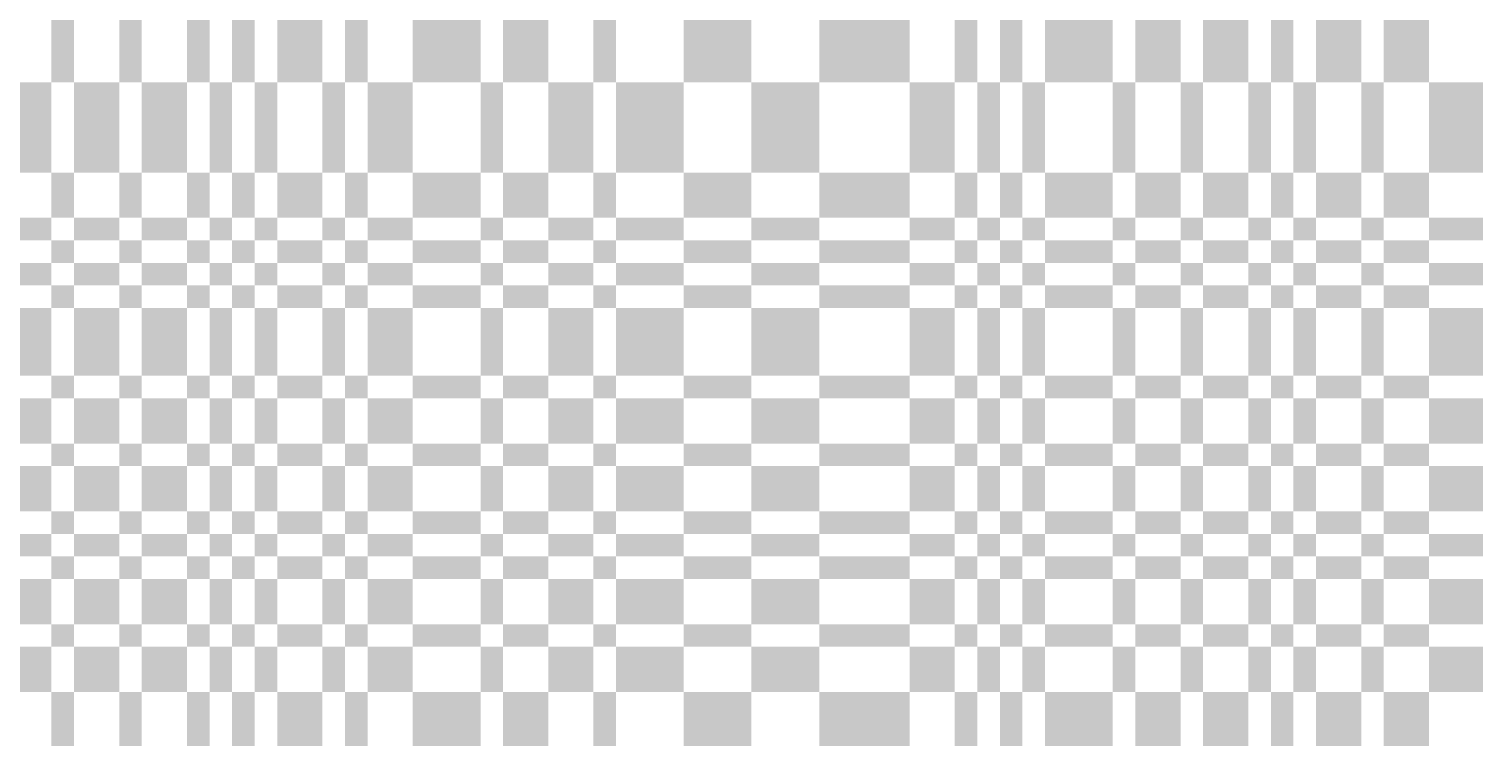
# Model space of a CAD drawing. Extents: x 0 to 10, y 0 to 10.
# Drawn here: x 6.22 to 7.5, y 2.5 to 3.127 of the extents above; entities that cross this region are included whole.
import ezdxf

# ---------------------------------------------------------------- set-up
doc = ezdxf.new("R2010")
doc.units = 0
doc.header["$MEASUREMENT"] = 0
doc.layers.add('CHROME', color=7, linetype='Continuous')

msp = doc.modelspace()

# ---------------------------------------------------------------- linework, layer by layer
at = {"layer": 'CHROME'}
for points in [[(6.24, 3.08), (6.26, 3.08), (6.24, 3.14), (6.26, 3.14)], [(6.3, 3.08), (6.32, 3.08), (6.3, 3.14), (6.32, 3.14)], [(6.36, 3.08), (6.38, 3.08), (6.36, 3.14), (6.38, 3.14)], [(6.4, 3.08), (6.42, 3.08), (6.4, 3.14), (6.42, 3.14)], [(6.44, 3.08), (6.48, 3.08), (6.44, 3.14), (6.48, 3.14)], [(6.5, 3.08), (6.52, 3.08), (6.5, 3.14), (6.52, 3.14)], [(6.56, 3.08), (6.62, 3.08), (6.56, 3.14), (6.62, 3.14)], [(6.64, 3.08), (6.68, 3.08), (6.64, 3.14), (6.68, 3.14)], [(6.72, 3.08), (6.74, 3.08), (6.72, 3.14), (6.74, 3.14)], [(6.8, 3.08), (6.86, 3.08), (6.8, 3.14), (6.86, 3.14)], [(6.92, 3.08), (7, 3.08), (6.92, 3.14), (7, 3.14)], [(7.04, 3.08), (7.06, 3.08), (7.04, 3.14), (7.06, 3.14)], [(7.08, 3.08), (7.1, 3.08), (7.08, 3.14), (7.1, 3.14)], [(7.12, 3.08), (7.18, 3.08), (7.12, 3.14), (7.18, 3.14)], [(7.2, 3.08), (7.24, 3.08), (7.2, 3.14), (7.24, 3.14)], [(7.26, 3.08), (7.3, 3.08), (7.26, 3.14), (7.3, 3.14)], [(7.32, 3.08), (7.34, 3.08), (7.32, 3.14), (7.34, 3.14)], [(7.36, 3.08), (7.4, 3.08), (7.36, 3.14), (7.4, 3.14)], [(7.42, 3.08), (7.46, 3.08), (7.42, 3.14), (7.46, 3.14)], [(6.2, 3), (6.24, 3), (6.2, 3.08), (6.24, 3.08)], [(6.26, 3), (6.3, 3), (6.26, 3.08), (6.3, 3.08)], [(6.32, 3), (6.36, 3), (6.32, 3.08), (6.36, 3.08)], [(6.38, 3), (6.4, 3), (6.38, 3.08), (6.4, 3.08)], [(6.42, 3), (6.44, 3), (6.42, 3.08), (6.44, 3.08)], [(6.48, 3), (6.5, 3), (6.48, 3.08), (6.5, 3.08)], [(6.52, 3), (6.56, 3), (6.52, 3.08), (6.56, 3.08)], [(6.62, 3), (6.64, 3), (6.62, 3.08), (6.64, 3.08)], [(6.68, 3), (6.72, 3), (6.68, 3.08), (6.72, 3.08)], [(6.74, 3), (6.8, 3), (6.74, 3.08), (6.8, 3.08)], [(6.86, 3), (6.92, 3), (6.86, 3.08), (6.92, 3.08)], [(7, 3), (7.04, 3), (7, 3.08), (7.04, 3.08)], [(7.06, 3), (7.08, 3), (7.06, 3.08), (7.08, 3.08)], [(7.1, 3), (7.12, 3), (7.1, 3.08), (7.12, 3.08)], [(7.18, 3), (7.2, 3), (7.18, 3.08), (7.2, 3.08)], [(7.24, 3), (7.26, 3), (7.24, 3.08), (7.26, 3.08)], [(7.3, 3), (7.32, 3), (7.3, 3.08), (7.32, 3.08)], [(7.34, 3), (7.36, 3), (7.34, 3.08), (7.36, 3.08)], [(7.4, 3), (7.42, 3), (7.4, 3.08), (7.42, 3.08)], [(7.46, 3), (7.54, 3), (7.46, 3.08), (7.54, 3.08)], [(6.24, 2.96), (6.26, 2.96), (6.24, 3), (6.26, 3)], [(6.3, 2.96), (6.32, 2.96), (6.3, 3), (6.32, 3)], [(6.36, 2.96), (6.38, 2.96), (6.36, 3), (6.38, 3)], [(6.4, 2.96), (6.42, 2.96), (6.4, 3), (6.42, 3)], [(6.44, 2.96), (6.48, 2.96), (6.44, 3), (6.48, 3)], [(6.5, 2.96), (6.52, 2.96), (6.5, 3), (6.52, 3)], [(6.56, 2.96), (6.62, 2.96), (6.56, 3), (6.62, 3)], [(6.64, 2.96), (6.68, 2.96), (6.64, 3), (6.68, 3)], [(6.72, 2.96), (6.74, 2.96), (6.72, 3), (6.74, 3)], [(6.8, 2.96), (6.86, 2.96), (6.8, 3), (6.86, 3)], [(6.92, 2.96), (7, 2.96), (6.92, 3), (7, 3)], [(7.04, 2.96), (7.06, 2.96), (7.04, 3), (7.06, 3)], [(7.08, 2.96), (7.1, 2.96), (7.08, 3), (7.1, 3)], [(7.12, 2.96), (7.18, 2.96), (7.12, 3), (7.18, 3)], [(7.2, 2.96), (7.24, 2.96), (7.2, 3), (7.24, 3)], [(7.26, 2.96), (7.3, 2.96), (7.26, 3), (7.3, 3)], [(7.32, 2.96), (7.34, 2.96), (7.32, 3), (7.34, 3)], [(7.36, 2.96), (7.4, 2.96), (7.36, 3), (7.4, 3)], [(7.42, 2.96), (7.46, 2.96), (7.42, 3), (7.46, 3)], [(6.2, 2.94), (6.24, 2.94), (6.2, 2.96), (6.24, 2.96)], [(6.26, 2.94), (6.3, 2.94), (6.26, 2.96), (6.3, 2.96)], [(6.32, 2.94), (6.36, 2.94), (6.32, 2.96), (6.36, 2.96)], [(6.38, 2.94), (6.4, 2.94), (6.38, 2.96), (6.4, 2.96)], [(6.42, 2.94), (6.44, 2.94), (6.42, 2.96), (6.44, 2.96)], [(6.48, 2.94), (6.5, 2.94), (6.48, 2.96), (6.5, 2.96)], [(6.52, 2.94), (6.56, 2.94), (6.52, 2.96), (6.56, 2.96)], [(6.62, 2.94), (6.64, 2.94), (6.62, 2.96), (6.64, 2.96)], [(6.68, 2.94), (6.72, 2.94), (6.68, 2.96), (6.72, 2.96)], [(6.74, 2.94), (6.8, 2.94), (6.74, 2.96), (6.8, 2.96)], [(6.86, 2.94), (6.92, 2.94), (6.86, 2.96), (6.92, 2.96)], [(7, 2.94), (7.04, 2.94), (7, 2.96), (7.04, 2.96)], [(7.06, 2.94), (7.08, 2.94), (7.06, 2.96), (7.08, 2.96)], [(7.1, 2.94), (7.12, 2.94), (7.1, 2.96), (7.12, 2.96)], [(7.18, 2.94), (7.2, 2.94), (7.18, 2.96), (7.2, 2.96)], [(7.24, 2.94), (7.26, 2.94), (7.24, 2.96), (7.26, 2.96)], [(7.3, 2.94), (7.32, 2.94), (7.3, 2.96), (7.32, 2.96)], [(7.34, 2.94), (7.36, 2.94), (7.34, 2.96), (7.36, 2.96)], [(7.4, 2.94), (7.42, 2.94), (7.4, 2.96), (7.42, 2.96)], [(7.46, 2.94), (7.54, 2.94), (7.46, 2.96), (7.54, 2.96)], [(6.24, 2.92), (6.26, 2.92), (6.24, 2.94), (6.26, 2.94)], [(6.3, 2.92), (6.32, 2.92), (6.3, 2.94), (6.32, 2.94)], [(6.36, 2.92), (6.38, 2.92), (6.36, 2.94), (6.38, 2.94)], [(6.4, 2.92), (6.42, 2.92), (6.4, 2.94), (6.42, 2.94)], [(6.44, 2.92), (6.48, 2.92), (6.44, 2.94), (6.48, 2.94)], [(6.5, 2.92), (6.52, 2.92), (6.5, 2.94), (6.52, 2.94)], [(6.56, 2.92), (6.62, 2.92), (6.56, 2.94), (6.62, 2.94)], [(6.64, 2.92), (6.68, 2.92), (6.64, 2.94), (6.68, 2.94)], [(6.72, 2.92), (6.74, 2.92), (6.72, 2.94), (6.74, 2.94)], [(6.8, 2.92), (6.86, 2.92), (6.8, 2.94), (6.86, 2.94)], [(6.92, 2.92), (7, 2.92), (6.92, 2.94), (7, 2.94)], [(7.04, 2.92), (7.06, 2.92), (7.04, 2.94), (7.06, 2.94)], [(7.08, 2.92), (7.1, 2.92), (7.08, 2.94), (7.1, 2.94)], [(7.12, 2.92), (7.18, 2.92), (7.12, 2.94), (7.18, 2.94)], [(7.2, 2.92), (7.24, 2.92), (7.2, 2.94), (7.24, 2.94)], [(7.26, 2.92), (7.3, 2.92), (7.26, 2.94), (7.3, 2.94)], [(7.32, 2.92), (7.34, 2.92), (7.32, 2.94), (7.34, 2.94)], [(7.36, 2.92), (7.4, 2.92), (7.36, 2.94), (7.4, 2.94)], [(7.42, 2.92), (7.46, 2.92), (7.42, 2.94), (7.46, 2.94)], [(6.2, 2.9), (6.24, 2.9), (6.2, 2.92), (6.24, 2.92)], [(6.26, 2.9), (6.3, 2.9), (6.26, 2.92), (6.3, 2.92)], [(6.32, 2.9), (6.36, 2.9), (6.32, 2.92), (6.36, 2.92)], [(6.38, 2.9), (6.4, 2.9), (6.38, 2.92), (6.4, 2.92)], [(6.42, 2.9), (6.44, 2.9), (6.42, 2.92), (6.44, 2.92)], [(6.48, 2.9), (6.5, 2.9), (6.48, 2.92), (6.5, 2.92)], [(6.52, 2.9), (6.56, 2.9), (6.52, 2.92), (6.56, 2.92)], [(6.62, 2.9), (6.64, 2.9), (6.62, 2.92), (6.64, 2.92)], [(6.68, 2.9), (6.72, 2.9), (6.68, 2.92), (6.72, 2.92)], [(6.74, 2.9), (6.8, 2.9), (6.74, 2.92), (6.8, 2.92)], [(6.86, 2.9), (6.92, 2.9), (6.86, 2.92), (6.92, 2.92)], [(7, 2.9), (7.04, 2.9), (7, 2.92), (7.04, 2.92)], [(7.06, 2.9), (7.08, 2.9), (7.06, 2.92), (7.08, 2.92)], [(7.1, 2.9), (7.12, 2.9), (7.1, 2.92), (7.12, 2.92)], [(7.18, 2.9), (7.2, 2.9), (7.18, 2.92), (7.2, 2.92)], [(7.24, 2.9), (7.26, 2.9), (7.24, 2.92), (7.26, 2.92)], [(7.3, 2.9), (7.32, 2.9), (7.3, 2.92), (7.32, 2.92)], [(7.34, 2.9), (7.36, 2.9), (7.34, 2.92), (7.36, 2.92)], [(7.4, 2.9), (7.42, 2.9), (7.4, 2.92), (7.42, 2.92)], [(7.46, 2.9), (7.54, 2.9), (7.46, 2.92), (7.54, 2.92)], [(6.24, 2.88), (6.26, 2.88), (6.24, 2.9), (6.26, 2.9)], [(6.3, 2.88), (6.32, 2.88), (6.3, 2.9), (6.32, 2.9)], [(6.36, 2.88), (6.38, 2.88), (6.36, 2.9), (6.38, 2.9)], [(6.4, 2.88), (6.42, 2.88), (6.4, 2.9), (6.42, 2.9)], [(6.44, 2.88), (6.48, 2.88), (6.44, 2.9), (6.48, 2.9)], [(6.5, 2.88), (6.52, 2.88), (6.5, 2.9), (6.52, 2.9)], [(6.56, 2.88), (6.62, 2.88), (6.56, 2.9), (6.62, 2.9)], [(6.64, 2.88), (6.68, 2.88), (6.64, 2.9), (6.68, 2.9)], [(6.72, 2.88), (6.74, 2.88), (6.72, 2.9), (6.74, 2.9)], [(6.8, 2.88), (6.86, 2.88), (6.8, 2.9), (6.86, 2.9)], [(6.92, 2.88), (7, 2.88), (6.92, 2.9), (7, 2.9)], [(7.04, 2.88), (7.06, 2.88), (7.04, 2.9), (7.06, 2.9)], [(7.08, 2.88), (7.1, 2.88), (7.08, 2.9), (7.1, 2.9)], [(7.12, 2.88), (7.18, 2.88), (7.12, 2.9), (7.18, 2.9)], [(7.2, 2.88), (7.24, 2.88), (7.2, 2.9), (7.24, 2.9)], [(7.26, 2.88), (7.3, 2.88), (7.26, 2.9), (7.3, 2.9)], [(7.32, 2.88), (7.34, 2.88), (7.32, 2.9), (7.34, 2.9)], [(7.36, 2.88), (7.4, 2.88), (7.36, 2.9), (7.4, 2.9)], [(7.42, 2.88), (7.46, 2.88), (7.42, 2.9), (7.46, 2.9)], [(6.2, 2.82), (6.24, 2.82), (6.2, 2.88), (6.24, 2.88)], [(6.26, 2.82), (6.3, 2.82), (6.26, 2.88), (6.3, 2.88)], [(6.32, 2.82), (6.36, 2.82), (6.32, 2.88), (6.36, 2.88)], [(6.38, 2.82), (6.4, 2.82), (6.38, 2.88), (6.4, 2.88)], [(6.42, 2.82), (6.44, 2.82), (6.42, 2.88), (6.44, 2.88)], [(6.48, 2.82), (6.5, 2.82), (6.48, 2.88), (6.5, 2.88)], [(6.52, 2.82), (6.56, 2.82), (6.52, 2.88), (6.56, 2.88)], [(6.62, 2.82), (6.64, 2.82), (6.62, 2.88), (6.64, 2.88)], [(6.68, 2.82), (6.72, 2.82), (6.68, 2.88), (6.72, 2.88)], [(6.74, 2.82), (6.8, 2.82), (6.74, 2.88), (6.8, 2.88)], [(6.86, 2.82), (6.92, 2.82), (6.86, 2.88), (6.92, 2.88)], [(7, 2.82), (7.04, 2.82), (7, 2.88), (7.04, 2.88)], [(7.06, 2.82), (7.08, 2.82), (7.06, 2.88), (7.08, 2.88)], [(7.1, 2.82), (7.12, 2.82), (7.1, 2.88), (7.12, 2.88)], [(7.18, 2.82), (7.2, 2.82), (7.18, 2.88), (7.2, 2.88)], [(7.24, 2.82), (7.26, 2.82), (7.24, 2.88), (7.26, 2.88)], [(7.3, 2.82), (7.32, 2.82), (7.3, 2.88), (7.32, 2.88)], [(7.34, 2.82), (7.36, 2.82), (7.34, 2.88), (7.36, 2.88)], [(7.4, 2.82), (7.42, 2.82), (7.4, 2.88), (7.42, 2.88)], [(7.46, 2.82), (7.54, 2.82), (7.46, 2.88), (7.54, 2.88)], [(6.24, 2.8), (6.26, 2.8), (6.24, 2.82), (6.26, 2.82)], [(6.3, 2.8), (6.32, 2.8), (6.3, 2.82), (6.32, 2.82)], [(6.36, 2.8), (6.38, 2.8), (6.36, 2.82), (6.38, 2.82)], [(6.4, 2.8), (6.42, 2.8), (6.4, 2.82), (6.42, 2.82)], [(6.44, 2.8), (6.48, 2.8), (6.44, 2.82), (6.48, 2.82)], [(6.5, 2.8), (6.52, 2.8), (6.5, 2.82), (6.52, 2.82)], [(6.56, 2.8), (6.62, 2.8), (6.56, 2.82), (6.62, 2.82)], [(6.64, 2.8), (6.68, 2.8), (6.64, 2.82), (6.68, 2.82)], [(6.72, 2.8), (6.74, 2.8), (6.72, 2.82), (6.74, 2.82)], [(6.8, 2.8), (6.86, 2.8), (6.8, 2.82), (6.86, 2.82)], [(6.92, 2.8), (7, 2.8), (6.92, 2.82), (7, 2.82)], [(7.04, 2.8), (7.06, 2.8), (7.04, 2.82), (7.06, 2.82)], [(7.08, 2.8), (7.1, 2.8), (7.08, 2.82), (7.1, 2.82)], [(7.12, 2.8), (7.18, 2.8), (7.12, 2.82), (7.18, 2.82)], [(7.2, 2.8), (7.24, 2.8), (7.2, 2.82), (7.24, 2.82)], [(7.26, 2.8), (7.3, 2.8), (7.26, 2.82), (7.3, 2.82)], [(7.32, 2.8), (7.34, 2.8), (7.32, 2.82), (7.34, 2.82)], [(7.36, 2.8), (7.4, 2.8), (7.36, 2.82), (7.4, 2.82)], [(7.42, 2.8), (7.46, 2.8), (7.42, 2.82), (7.46, 2.82)], [(6.2, 2.76), (6.24, 2.76), (6.2, 2.8), (6.24, 2.8)], [(6.26, 2.76), (6.3, 2.76), (6.26, 2.8), (6.3, 2.8)], [(6.32, 2.76), (6.36, 2.76), (6.32, 2.8), (6.36, 2.8)], [(6.38, 2.76), (6.4, 2.76), (6.38, 2.8), (6.4, 2.8)], [(6.42, 2.76), (6.44, 2.76), (6.42, 2.8), (6.44, 2.8)], [(6.48, 2.76), (6.5, 2.76), (6.48, 2.8), (6.5, 2.8)], [(6.52, 2.76), (6.56, 2.76), (6.52, 2.8), (6.56, 2.8)], [(6.62, 2.76), (6.64, 2.76), (6.62, 2.8), (6.64, 2.8)], [(6.68, 2.76), (6.72, 2.76), (6.68, 2.8), (6.72, 2.8)], [(6.74, 2.76), (6.8, 2.76), (6.74, 2.8), (6.8, 2.8)], [(6.86, 2.76), (6.92, 2.76), (6.86, 2.8), (6.92, 2.8)], [(7, 2.76), (7.04, 2.76), (7, 2.8), (7.04, 2.8)], [(7.06, 2.76), (7.08, 2.76), (7.06, 2.8), (7.08, 2.8)], [(7.1, 2.76), (7.12, 2.76), (7.1, 2.8), (7.12, 2.8)], [(7.18, 2.76), (7.2, 2.76), (7.18, 2.8), (7.2, 2.8)], [(7.24, 2.76), (7.26, 2.76), (7.24, 2.8), (7.26, 2.8)], [(7.3, 2.76), (7.32, 2.76), (7.3, 2.8), (7.32, 2.8)], [(7.34, 2.76), (7.36, 2.76), (7.34, 2.8), (7.36, 2.8)], [(7.4, 2.76), (7.42, 2.76), (7.4, 2.8), (7.42, 2.8)], [(7.46, 2.76), (7.54, 2.76), (7.46, 2.8), (7.54, 2.8)], [(6.24, 2.74), (6.26, 2.74), (6.24, 2.76), (6.26, 2.76)], [(6.3, 2.74), (6.32, 2.74), (6.3, 2.76), (6.32, 2.76)], [(6.36, 2.74), (6.38, 2.74), (6.36, 2.76), (6.38, 2.76)], [(6.4, 2.74), (6.42, 2.74), (6.4, 2.76), (6.42, 2.76)], [(6.44, 2.74), (6.48, 2.74), (6.44, 2.76), (6.48, 2.76)], [(6.5, 2.74), (6.52, 2.74), (6.5, 2.76), (6.52, 2.76)], [(6.56, 2.74), (6.62, 2.74), (6.56, 2.76), (6.62, 2.76)], [(6.64, 2.74), (6.68, 2.74), (6.64, 2.76), (6.68, 2.76)], [(6.72, 2.74), (6.74, 2.74), (6.72, 2.76), (6.74, 2.76)], [(6.8, 2.74), (6.86, 2.74), (6.8, 2.76), (6.86, 2.76)], [(6.92, 2.74), (7, 2.74), (6.92, 2.76), (7, 2.76)], [(7.04, 2.74), (7.06, 2.74), (7.04, 2.76), (7.06, 2.76)], [(7.08, 2.74), (7.1, 2.74), (7.08, 2.76), (7.1, 2.76)], [(7.12, 2.74), (7.18, 2.74), (7.12, 2.76), (7.18, 2.76)], [(7.2, 2.74), (7.24, 2.74), (7.2, 2.76), (7.24, 2.76)], [(7.26, 2.74), (7.3, 2.74), (7.26, 2.76), (7.3, 2.76)], [(7.32, 2.74), (7.34, 2.74), (7.32, 2.76), (7.34, 2.76)], [(7.36, 2.74), (7.4, 2.74), (7.36, 2.76), (7.4, 2.76)], [(7.42, 2.74), (7.46, 2.74), (7.42, 2.76), (7.46, 2.76)], [(6.2, 2.7), (6.24, 2.7), (6.2, 2.74), (6.24, 2.74)], [(6.26, 2.7), (6.3, 2.7), (6.26, 2.74), (6.3, 2.74)], [(6.32, 2.7), (6.36, 2.7), (6.32, 2.74), (6.36, 2.74)], [(6.38, 2.7), (6.4, 2.7), (6.38, 2.74), (6.4, 2.74)], [(6.42, 2.7), (6.44, 2.7), (6.42, 2.74), (6.44, 2.74)], [(6.48, 2.7), (6.5, 2.7), (6.48, 2.74), (6.5, 2.74)], [(6.52, 2.7), (6.56, 2.7), (6.52, 2.74), (6.56, 2.74)], [(6.62, 2.7), (6.64, 2.7), (6.62, 2.74), (6.64, 2.74)], [(6.68, 2.7), (6.72, 2.7), (6.68, 2.74), (6.72, 2.74)], [(6.74, 2.7), (6.8, 2.7), (6.74, 2.74), (6.8, 2.74)], [(6.86, 2.7), (6.92, 2.7), (6.86, 2.74), (6.92, 2.74)], [(7, 2.7), (7.04, 2.7), (7, 2.74), (7.04, 2.74)], [(7.06, 2.7), (7.08, 2.7), (7.06, 2.74), (7.08, 2.74)], [(7.1, 2.7), (7.12, 2.7), (7.1, 2.74), (7.12, 2.74)], [(7.18, 2.7), (7.2, 2.7), (7.18, 2.74), (7.2, 2.74)], [(7.24, 2.7), (7.26, 2.7), (7.24, 2.74), (7.26, 2.74)], [(7.3, 2.7), (7.32, 2.7), (7.3, 2.74), (7.32, 2.74)], [(7.34, 2.7), (7.36, 2.7), (7.34, 2.74), (7.36, 2.74)], [(7.4, 2.7), (7.42, 2.7), (7.4, 2.74), (7.42, 2.74)], [(7.46, 2.7), (7.54, 2.7), (7.46, 2.74), (7.54, 2.74)], [(6.24, 2.68), (6.26, 2.68), (6.24, 2.7), (6.26, 2.7)], [(6.3, 2.68), (6.32, 2.68), (6.3, 2.7), (6.32, 2.7)], [(6.36, 2.68), (6.38, 2.68), (6.36, 2.7), (6.38, 2.7)], [(6.4, 2.68), (6.42, 2.68), (6.4, 2.7), (6.42, 2.7)], [(6.44, 2.68), (6.48, 2.68), (6.44, 2.7), (6.48, 2.7)], [(6.5, 2.68), (6.52, 2.68), (6.5, 2.7), (6.52, 2.7)], [(6.56, 2.68), (6.62, 2.68), (6.56, 2.7), (6.62, 2.7)], [(6.64, 2.68), (6.68, 2.68), (6.64, 2.7), (6.68, 2.7)], [(6.72, 2.68), (6.74, 2.68), (6.72, 2.7), (6.74, 2.7)], [(6.8, 2.68), (6.86, 2.68), (6.8, 2.7), (6.86, 2.7)], [(6.92, 2.68), (7, 2.68), (6.92, 2.7), (7, 2.7)], [(7.04, 2.68), (7.06, 2.68), (7.04, 2.7), (7.06, 2.7)], [(7.08, 2.68), (7.1, 2.68), (7.08, 2.7), (7.1, 2.7)], [(7.12, 2.68), (7.18, 2.68), (7.12, 2.7), (7.18, 2.7)], [(7.2, 2.68), (7.24, 2.68), (7.2, 2.7), (7.24, 2.7)], [(7.26, 2.68), (7.3, 2.68), (7.26, 2.7), (7.3, 2.7)], [(7.32, 2.68), (7.34, 2.68), (7.32, 2.7), (7.34, 2.7)], [(7.36, 2.68), (7.4, 2.68), (7.36, 2.7), (7.4, 2.7)], [(7.42, 2.68), (7.46, 2.68), (7.42, 2.7), (7.46, 2.7)], [(6.2, 2.66), (6.24, 2.66), (6.2, 2.68), (6.24, 2.68)], [(6.26, 2.66), (6.3, 2.66), (6.26, 2.68), (6.3, 2.68)], [(6.32, 2.66), (6.36, 2.66), (6.32, 2.68), (6.36, 2.68)], [(6.38, 2.66), (6.4, 2.66), (6.38, 2.68), (6.4, 2.68)], [(6.42, 2.66), (6.44, 2.66), (6.42, 2.68), (6.44, 2.68)], [(6.48, 2.66), (6.5, 2.66), (6.48, 2.68), (6.5, 2.68)], [(6.52, 2.66), (6.56, 2.66), (6.52, 2.68), (6.56, 2.68)], [(6.62, 2.66), (6.64, 2.66), (6.62, 2.68), (6.64, 2.68)], [(6.68, 2.66), (6.72, 2.66), (6.68, 2.68), (6.72, 2.68)], [(6.74, 2.66), (6.8, 2.66), (6.74, 2.68), (6.8, 2.68)], [(6.86, 2.66), (6.92, 2.66), (6.86, 2.68), (6.92, 2.68)], [(7, 2.66), (7.04, 2.66), (7, 2.68), (7.04, 2.68)], [(7.06, 2.66), (7.08, 2.66), (7.06, 2.68), (7.08, 2.68)], [(7.1, 2.66), (7.12, 2.66), (7.1, 2.68), (7.12, 2.68)], [(7.18, 2.66), (7.2, 2.66), (7.18, 2.68), (7.2, 2.68)], [(7.24, 2.66), (7.26, 2.66), (7.24, 2.68), (7.26, 2.68)], [(7.3, 2.66), (7.32, 2.66), (7.3, 2.68), (7.32, 2.68)], [(7.34, 2.66), (7.36, 2.66), (7.34, 2.68), (7.36, 2.68)], [(7.4, 2.66), (7.42, 2.66), (7.4, 2.68), (7.42, 2.68)], [(7.46, 2.66), (7.54, 2.66), (7.46, 2.68), (7.54, 2.68)], [(6.24, 2.64), (6.26, 2.64), (6.24, 2.66), (6.26, 2.66)], [(6.3, 2.64), (6.32, 2.64), (6.3, 2.66), (6.32, 2.66)], [(6.36, 2.64), (6.38, 2.64), (6.36, 2.66), (6.38, 2.66)], [(6.4, 2.64), (6.42, 2.64), (6.4, 2.66), (6.42, 2.66)], [(6.44, 2.64), (6.48, 2.64), (6.44, 2.66), (6.48, 2.66)], [(6.5, 2.64), (6.52, 2.64), (6.5, 2.66), (6.52, 2.66)], [(6.56, 2.64), (6.62, 2.64), (6.56, 2.66), (6.62, 2.66)], [(6.64, 2.64), (6.68, 2.64), (6.64, 2.66), (6.68, 2.66)], [(6.72, 2.64), (6.74, 2.64), (6.72, 2.66), (6.74, 2.66)], [(6.8, 2.64), (6.86, 2.64), (6.8, 2.66), (6.86, 2.66)], [(6.92, 2.64), (7, 2.64), (6.92, 2.66), (7, 2.66)], [(7.04, 2.64), (7.06, 2.64), (7.04, 2.66), (7.06, 2.66)], [(7.08, 2.64), (7.1, 2.64), (7.08, 2.66), (7.1, 2.66)], [(7.12, 2.64), (7.18, 2.64), (7.12, 2.66), (7.18, 2.66)], [(7.2, 2.64), (7.24, 2.64), (7.2, 2.66), (7.24, 2.66)], [(7.26, 2.64), (7.3, 2.64), (7.26, 2.66), (7.3, 2.66)], [(7.32, 2.64), (7.34, 2.64), (7.32, 2.66), (7.34, 2.66)], [(7.36, 2.64), (7.4, 2.64), (7.36, 2.66), (7.4, 2.66)], [(7.42, 2.64), (7.46, 2.64), (7.42, 2.66), (7.46, 2.66)], [(6.2, 2.6), (6.24, 2.6), (6.2, 2.64), (6.24, 2.64)], [(6.26, 2.6), (6.3, 2.6), (6.26, 2.64), (6.3, 2.64)], [(6.32, 2.6), (6.36, 2.6), (6.32, 2.64), (6.36, 2.64)], [(6.38, 2.6), (6.4, 2.6), (6.38, 2.64), (6.4, 2.64)], [(6.42, 2.6), (6.44, 2.6), (6.42, 2.64), (6.44, 2.64)], [(6.48, 2.6), (6.5, 2.6), (6.48, 2.64), (6.5, 2.64)], [(6.52, 2.6), (6.56, 2.6), (6.52, 2.64), (6.56, 2.64)], [(6.62, 2.6), (6.64, 2.6), (6.62, 2.64), (6.64, 2.64)], [(6.68, 2.6), (6.72, 2.6), (6.68, 2.64), (6.72, 2.64)], [(6.74, 2.6), (6.8, 2.6), (6.74, 2.64), (6.8, 2.64)], [(6.86, 2.6), (6.92, 2.6), (6.86, 2.64), (6.92, 2.64)], [(7, 2.6), (7.04, 2.6), (7, 2.64), (7.04, 2.64)], [(7.06, 2.6), (7.08, 2.6), (7.06, 2.64), (7.08, 2.64)], [(7.1, 2.6), (7.12, 2.6), (7.1, 2.64), (7.12, 2.64)], [(7.18, 2.6), (7.2, 2.6), (7.18, 2.64), (7.2, 2.64)], [(7.24, 2.6), (7.26, 2.6), (7.24, 2.64), (7.26, 2.64)], [(7.3, 2.6), (7.32, 2.6), (7.3, 2.64), (7.32, 2.64)], [(7.34, 2.6), (7.36, 2.6), (7.34, 2.64), (7.36, 2.64)], [(7.4, 2.6), (7.42, 2.6), (7.4, 2.64), (7.42, 2.64)], [(7.46, 2.6), (7.54, 2.6), (7.46, 2.64), (7.54, 2.64)], [(6.24, 2.58), (6.26, 2.58), (6.24, 2.6), (6.26, 2.6)], [(6.3, 2.58), (6.32, 2.58), (6.3, 2.6), (6.32, 2.6)], [(6.36, 2.58), (6.38, 2.58), (6.36, 2.6), (6.38, 2.6)], [(6.4, 2.58), (6.42, 2.58), (6.4, 2.6), (6.42, 2.6)], [(6.44, 2.58), (6.48, 2.58), (6.44, 2.6), (6.48, 2.6)], [(6.5, 2.58), (6.52, 2.58), (6.5, 2.6), (6.52, 2.6)], [(6.56, 2.58), (6.62, 2.58), (6.56, 2.6), (6.62, 2.6)], [(6.64, 2.58), (6.68, 2.58), (6.64, 2.6), (6.68, 2.6)], [(6.72, 2.58), (6.74, 2.58), (6.72, 2.6), (6.74, 2.6)], [(6.8, 2.58), (6.86, 2.58), (6.8, 2.6), (6.86, 2.6)], [(6.92, 2.58), (7, 2.58), (6.92, 2.6), (7, 2.6)], [(7.04, 2.58), (7.06, 2.58), (7.04, 2.6), (7.06, 2.6)], [(7.08, 2.58), (7.1, 2.58), (7.08, 2.6), (7.1, 2.6)], [(7.12, 2.58), (7.18, 2.58), (7.12, 2.6), (7.18, 2.6)], [(7.2, 2.58), (7.24, 2.58), (7.2, 2.6), (7.24, 2.6)], [(7.26, 2.58), (7.3, 2.58), (7.26, 2.6), (7.3, 2.6)], [(7.32, 2.58), (7.34, 2.58), (7.32, 2.6), (7.34, 2.6)], [(7.36, 2.58), (7.4, 2.58), (7.36, 2.6), (7.4, 2.6)], [(7.42, 2.58), (7.46, 2.58), (7.42, 2.6), (7.46, 2.6)], [(6.2, 2.54), (6.24, 2.54), (6.2, 2.58), (6.24, 2.58)], [(6.26, 2.54), (6.3, 2.54), (6.26, 2.58), (6.3, 2.58)], [(6.32, 2.54), (6.36, 2.54), (6.32, 2.58), (6.36, 2.58)], [(6.38, 2.54), (6.4, 2.54), (6.38, 2.58), (6.4, 2.58)], [(6.42, 2.54), (6.44, 2.54), (6.42, 2.58), (6.44, 2.58)], [(6.48, 2.54), (6.5, 2.54), (6.48, 2.58), (6.5, 2.58)], [(6.52, 2.54), (6.56, 2.54), (6.52, 2.58), (6.56, 2.58)], [(6.62, 2.54), (6.64, 2.54), (6.62, 2.58), (6.64, 2.58)], [(6.68, 2.54), (6.72, 2.54), (6.68, 2.58), (6.72, 2.58)], [(6.74, 2.54), (6.8, 2.54), (6.74, 2.58), (6.8, 2.58)], [(6.86, 2.54), (6.92, 2.54), (6.86, 2.58), (6.92, 2.58)], [(7, 2.54), (7.04, 2.54), (7, 2.58), (7.04, 2.58)], [(7.06, 2.54), (7.08, 2.54), (7.06, 2.58), (7.08, 2.58)], [(7.1, 2.54), (7.12, 2.54), (7.1, 2.58), (7.12, 2.58)], [(7.18, 2.54), (7.2, 2.54), (7.18, 2.58), (7.2, 2.58)], [(7.24, 2.54), (7.26, 2.54), (7.24, 2.58), (7.26, 2.58)], [(7.3, 2.54), (7.32, 2.54), (7.3, 2.58), (7.32, 2.58)], [(7.34, 2.54), (7.36, 2.54), (7.34, 2.58), (7.36, 2.58)], [(7.4, 2.54), (7.42, 2.54), (7.4, 2.58), (7.42, 2.58)], [(7.46, 2.54), (7.54, 2.54), (7.46, 2.58), (7.54, 2.58)], [(6.24, 2.46), (6.26, 2.46), (6.24, 2.54), (6.26, 2.54)], [(6.3, 2.46), (6.32, 2.46), (6.3, 2.54), (6.32, 2.54)], [(6.36, 2.46), (6.38, 2.46), (6.36, 2.54), (6.38, 2.54)], [(6.4, 2.46), (6.42, 2.46), (6.4, 2.54), (6.42, 2.54)], [(6.44, 2.46), (6.48, 2.46), (6.44, 2.54), (6.48, 2.54)], [(6.5, 2.46), (6.52, 2.46), (6.5, 2.54), (6.52, 2.54)], [(6.56, 2.46), (6.62, 2.46), (6.56, 2.54), (6.62, 2.54)], [(6.64, 2.46), (6.68, 2.46), (6.64, 2.54), (6.68, 2.54)], [(6.72, 2.46), (6.74, 2.46), (6.72, 2.54), (6.74, 2.54)], [(6.8, 2.46), (6.86, 2.46), (6.8, 2.54), (6.86, 2.54)], [(6.92, 2.46), (7, 2.46), (6.92, 2.54), (7, 2.54)], [(7.04, 2.46), (7.06, 2.46), (7.04, 2.54), (7.06, 2.54)], [(7.08, 2.46), (7.1, 2.46), (7.08, 2.54), (7.1, 2.54)], [(7.12, 2.46), (7.18, 2.46), (7.12, 2.54), (7.18, 2.54)], [(7.2, 2.46), (7.24, 2.46), (7.2, 2.54), (7.24, 2.54)], [(7.26, 2.46), (7.3, 2.46), (7.26, 2.54), (7.3, 2.54)], [(7.32, 2.46), (7.34, 2.46), (7.32, 2.54), (7.34, 2.54)], [(7.36, 2.46), (7.4, 2.46), (7.36, 2.54), (7.4, 2.54)], [(7.42, 2.46), (7.46, 2.46), (7.42, 2.54), (7.46, 2.54)]]:
    msp.add_solid(points, dxfattribs=at)

doc.saveas('drawing.dxf')
